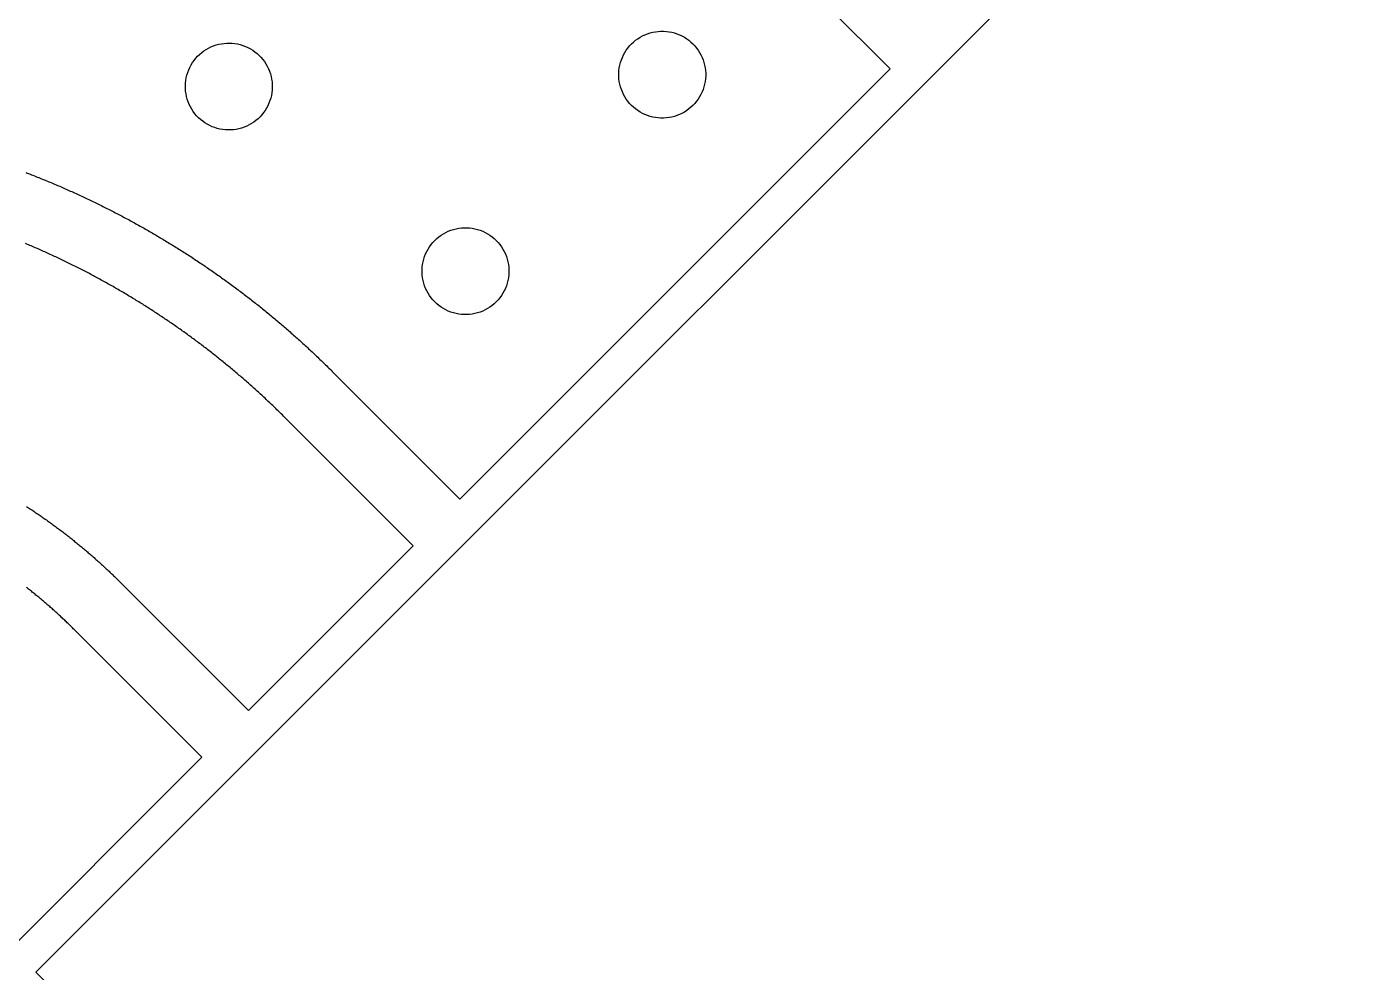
# Model space of a CAD drawing. Extents: x -13500 to 13500, y -13500 to 13500.
# Drawn here: x -3845 to 0, y 0 to 2720 of the extents above; entities that cross this region are included whole.
import ezdxf

# ---------------------------------------------------------------- set-up
doc = ezdxf.new("R2010")
doc.units = 13
doc.header["$MEASUREMENT"] = 0
doc.layers.add('L0D0', color=1, linetype='Continuous')
doc.layers.add('L7D0', color=3, linetype='Continuous')

msp = doc.modelspace()

# ---------------------------------------------------------------- linework, layer by layer
at = {"layer": 'L0D0', "linetype": 'Continuous'}
msp.add_lwpolyline([(-3818.377, 0), (0, -3818.377), (3818.377, 0), (0, 3818.377)], close=True, dxfattribs=at)
at = {"layer": 'L0D0'}
for points in [[(-3847.825, 2300.842), (-3843.636, 2299.233), (-3839.45, 2297.616), (-3835.267, 2295.991), (-3831.086, 2294.359), (-3826.908, 2292.72), (-3822.734, 2291.073), (-3818.562, 2289.419), (-3814.393, 2287.757), (-3810.227, 2286.088), (-3806.064, 2284.412), (-3801.905, 2282.728), (-3797.748, 2281.037), (-3793.594, 2279.338), (-3789.443, 2277.632), (-3785.295, 2275.919), (-3781.15, 2274.198), (-3777.009, 2272.47), (-3772.87, 2270.735), (-3768.735, 2268.992), (-3764.602, 2267.242), (-3760.473, 2265.485), (-3756.347, 2263.72), (-3752.224, 2261.948), (-3748.104, 2260.168), (-3743.987, 2258.381), (-3739.874, 2256.587), (-3735.763, 2254.786), (-3731.656, 2252.977), (-3727.552, 2251.161), (-3723.452, 2249.338), (-3719.354, 2247.507), (-3715.26, 2245.67), (-3711.169, 2243.824), (-3707.082, 2241.972), (-3702.997, 2240.112), (-3698.916, 2238.245), (-3694.839, 2236.371), (-3690.764, 2234.49), (-3686.693, 2232.601), (-3682.626, 2230.705), (-3678.562, 2228.802), (-3674.501, 2226.892), (-3670.443, 2224.974), (-3666.389, 2223.05), (-3662.339, 2221.118), (-3658.292, 2219.179), (-3654.248, 2217.232), (-3650.208, 2215.279), (-3646.171, 2213.318), (-3642.138, 2211.35), (-3638.108, 2209.375), (-3634.082, 2207.393), (-3630.059, 2205.404), (-3626.04, 2203.407), (-3622.024, 2201.403), (-3618.012, 2199.393), (-3614.003, 2197.375), (-3609.999, 2195.35), (-3605.997, 2193.318), (-3602, 2191.278), (-3598.006, 2189.232), (-3594.015, 2187.179), (-3590.029, 2185.118), (-3586.045, 2183.051), (-3582.066, 2180.976), (-3578.09, 2178.894), (-3574.118, 2176.805), (-3570.15, 2174.709), (-3566.186, 2172.606), (-3562.225, 2170.497), (-3558.268, 2168.38), (-3554.315, 2166.255), (-3550.365, 2164.124), (-3546.419, 2161.986), (-3542.477, 2159.841), (-3538.539, 2157.689), (-3534.605, 2155.53), (-3530.675, 2153.364), (-3526.748, 2151.191), (-3522.826, 2149.011), (-3518.907, 2146.824), (-3514.992, 2144.63), (-3511.081, 2142.429), (-3507.174, 2140.221), (-3503.271, 2138.007), (-3499.372, 2135.785), (-3495.476, 2133.556), (-3491.585, 2131.321), (-3487.698, 2129.078), (-3483.814, 2126.829), (-3479.935, 2124.572), (-3476.06, 2122.309), (-3472.189, 2120.039), (-3468.321, 2117.762), (-3464.458, 2115.478), (-3460.599, 2113.188), (-3456.744, 2110.89), (-3452.893, 2108.586), (-3449.046, 2106.275), (-3445.204, 2103.957), (-3441.365, 2101.632), (-3437.531, 2099.3), (-3433.7, 2096.961), (-3429.874, 2094.616), (-3426.052, 2092.264), (-3422.235, 2089.905), (-3418.421, 2087.539), (-3414.612, 2085.167), (-3410.806, 2082.788), (-3407.006, 2080.402), (-3403.209, 2078.009), (-3399.417, 2075.61), (-3395.628, 2073.203), (-3391.845, 2070.79), (-3388.065, 2068.371), (-3384.29, 2065.944), (-3380.519, 2063.511), (-3376.752, 2061.072), (-3372.99, 2058.625), (-3369.232, 2056.172), (-3365.479, 2053.712), (-3361.729, 2051.246), (-3357.985, 2048.772), (-3354.244, 2046.293), (-3350.508, 2043.806), (-3346.777, 2041.313), (-3343.05, 2038.813), (-3339.327, 2036.307), (-3335.609, 2033.794), (-3331.895, 2031.275), (-3328.186, 2028.748), (-3324.481, 2026.216), (-3320.781, 2023.676), (-3317.085, 2021.13), (-3313.394, 2018.578), (-3309.707, 2016.019), (-3306.025, 2013.453), (-3302.348, 2010.881), (-3298.675, 2008.303), (-3295.007, 2005.718), (-3291.343, 2003.126), (-3287.684, 2000.528), (-3284.029, 1997.923), (-3280.379, 1995.312), (-3276.734, 1992.694), (-3273.094, 1990.07), (-3269.458, 1987.44), (-3265.826, 1984.802), (-3262.2, 1982.159), (-3258.578, 1979.509), (-3254.961, 1976.853), (-3251.349, 1974.19), (-3247.741, 1971.521), (-3244.138, 1968.845), (-3240.54, 1966.163), (-3236.947, 1963.475), (-3233.358, 1960.78), (-3229.774, 1958.079), (-3226.195, 1955.371), (-3222.621, 1952.657), (-3219.052, 1949.937), (-3215.487, 1947.21), (-3211.928, 1944.477), (-3208.373, 1941.738), (-3204.823, 1938.993), (-3201.278, 1936.241), (-3197.738, 1933.483), (-3194.203, 1930.718), (-3190.672, 1927.948), (-3187.147, 1925.171), (-3183.627, 1922.387), (-3180.111, 1919.598), (-3176.601, 1916.802), (-3173.095, 1914), (-3169.595, 1911.192), (-3166.099, 1908.378), (-3162.609, 1905.557), (-3159.123, 1902.73), (-3155.643, 1899.897), (-3152.167, 1897.058), (-3148.697, 1894.212), (-3145.231, 1891.361), (-3141.771, 1888.503), (-3138.316, 1885.639), (-3134.866, 1882.769), (-3131.421, 1879.893), (-3127.981, 1877.011), (-3124.546, 1874.123), (-3121.117, 1871.228), (-3117.692, 1868.328), (-3114.273, 1865.421), (-3110.859, 1862.509), (-3107.45, 1859.59), (-3104.046, 1856.665), (-3100.648, 1853.734), (-3097.254, 1850.797), (-3093.866, 1847.854), (-3090.483, 1844.906), (-3087.106, 1841.951), (-3083.734, 1838.99), (-3080.366, 1836.023), (-3077.005, 1833.05), (-3073.648, 1830.071), (-3070.297, 1827.086), (-3066.951, 1824.095), (-3063.61, 1821.099), (-3060.275, 1818.096), (-3056.945, 1815.088), (-3053.621, 1812.073), (-3050.302, 1809.053), (-3046.988, 1806.026), (-3043.679, 1802.994), (-3040.376, 1799.956), (-3037.079, 1796.912), (-3033.786, 1793.863), (-3030.5, 1790.807), (-3027.218, 1787.745), (-3023.942, 1784.678), (-3020.672, 1781.605), (-3017.407, 1778.526), (-3014.147, 1775.442), (-3010.893, 1772.351), (-3007.645, 1769.255), (-3004.402, 1766.153), (-3001.164, 1763.045), (-2997.932, 1759.931), (-2994.706, 1756.812), (-2991.485, 1753.687), (-2988.27, 1750.556), (-2985.06, 1747.42), (-2981.856, 1744.278), (-2978.657, 1741.13), (-2975.464, 1737.977), (-2972.277, 1734.817), (-2969.095, 1731.653), (-2965.919, 1728.482), (-2598.617, 1361.181), (-1361.181, 2598.617), (-1720.378, 2957.814)], [(-3845.666, 1340.155), (-3842.609, 1338.168), (-3839.555, 1336.174), (-3836.506, 1334.174), (-3833.462, 1332.167), (-3830.422, 1330.154), (-3827.386, 1328.133), (-3824.355, 1326.107), (-3821.328, 1324.073), (-3818.306, 1322.033), (-3815.288, 1319.986), (-3812.275, 1317.933), (-3809.266, 1315.873), (-3806.262, 1313.806), (-3803.262, 1311.733), (-3800.266, 1309.653), (-3797.276, 1307.567), (-3794.29, 1305.474), (-3791.308, 1303.375), (-3788.331, 1301.269), (-3785.359, 1299.157), (-3782.391, 1297.038), (-3779.428, 1294.913), (-3776.47, 1292.781), (-3773.516, 1290.643), (-3770.567, 1288.498), (-3767.623, 1286.346), (-3764.683, 1284.189), (-3761.748, 1282.025), (-3758.818, 1279.854), (-3755.893, 1277.677), (-3752.972, 1275.494), (-3750.057, 1273.304), (-3747.146, 1271.108), (-3744.24, 1268.906), (-3741.338, 1266.697), (-3738.442, 1264.482), (-3735.55, 1262.26), (-3732.663, 1260.032), (-3729.782, 1257.798), (-3726.905, 1255.557), (-3724.033, 1253.311), (-3721.165, 1251.058), (-3718.303, 1248.798), (-3715.446, 1246.533), (-3712.594, 1244.261), (-3709.747, 1241.983), (-3706.904, 1239.698), (-3704.067, 1237.408), (-3701.235, 1235.111), (-3698.408, 1232.808), (-3695.585, 1230.499), (-3692.768, 1228.184), (-3689.956, 1225.862), (-3687.149, 1223.535), (-3684.348, 1221.201), (-3681.551, 1218.861), (-3678.759, 1216.515), (-3675.973, 1214.163), (-3673.192, 1211.805), (-3670.416, 1209.44), (-3667.645, 1207.07), (-3664.879, 1204.694), (-3662.118, 1202.311), (-3659.363, 1199.923), (-3656.613, 1197.528), (-3653.868, 1195.127), (-3651.129, 1192.721), (-3648.395, 1190.308), (-3645.666, 1187.89), (-3642.942, 1185.465), (-3640.224, 1183.035), (-3637.511, 1180.598), (-3634.803, 1178.156), (-3632.101, 1175.707), (-3629.404, 1173.253), (-3626.712, 1170.793), (-3624.026, 1168.327), (-3621.345, 1165.855), (-3618.67, 1163.378), (-3616, 1160.894), (-3613.336, 1158.405), (-3610.677, 1155.909), (-3608.023, 1153.408), (-3605.375, 1150.901), (-3602.732, 1148.389), (-3600.095, 1145.87), (-3597.464, 1143.346), (-3594.838, 1140.816), (-3592.217, 1138.28), (-3589.603, 1135.739), (-3586.993, 1133.192), (-3584.39, 1130.639), (-3581.791, 1128.08), (-3579.199, 1125.516), (-3576.612, 1122.946), (-3574.031, 1120.37), (-3206.729, 753.068), (-2732.968, 1226.831), (-3100.269, 1594.132), (-3103.324, 1597.181), (-3106.384, 1600.224), (-3109.45, 1603.262), (-3112.522, 1606.294), (-3115.599, 1609.321), (-3118.682, 1612.341), (-3121.77, 1615.356), (-3124.864, 1618.366), (-3127.964, 1621.369), (-3131.069, 1624.367), (-3134.179, 1627.359), (-3137.295, 1630.345), (-3140.417, 1633.326), (-3143.544, 1636.301), (-3146.677, 1639.27), (-3149.815, 1642.233), (-3152.958, 1645.191), (-3156.107, 1648.142), (-3159.262, 1651.088), (-3162.422, 1654.028), (-3165.587, 1656.962), (-3168.758, 1659.89), (-3171.934, 1662.813), (-3175.115, 1665.729), (-3178.302, 1668.64), (-3181.495, 1671.544), (-3184.692, 1674.443), (-3187.895, 1677.336), (-3191.104, 1680.223), (-3194.317, 1683.104), (-3197.536, 1685.979), (-3200.761, 1688.848), (-3203.99, 1691.712), (-3207.225, 1694.569), (-3210.465, 1697.42), (-3213.711, 1700.265), (-3216.962, 1703.104), (-3220.218, 1705.938), (-3223.479, 1708.765), (-3226.745, 1711.586), (-3230.017, 1714.401), (-3233.294, 1717.21), (-3236.576, 1720.013), (-3239.863, 1722.81), (-3243.155, 1725.601), (-3246.453, 1728.386), (-3249.755, 1731.164), (-3253.063, 1733.937), (-3256.376, 1736.703), (-3259.694, 1739.463), (-3263.017, 1742.218), (-3266.345, 1744.966), (-3269.678, 1747.707), (-3273.017, 1750.443), (-3276.36, 1753.173), (-3279.708, 1755.896), (-3283.062, 1758.613), (-3286.42, 1761.324), (-3289.784, 1764.029), (-3293.152, 1766.727), (-3296.526, 1769.419), (-3299.904, 1772.105), (-3303.287, 1774.785), (-3306.676, 1777.459), (-3310.069, 1780.126), (-3313.467, 1782.787), (-3316.87, 1785.442), (-3320.278, 1788.09), (-3323.691, 1790.732), (-3327.109, 1793.368), (-3330.531, 1795.997), (-3333.959, 1798.62), (-3337.391, 1801.237), (-3340.828, 1803.848), (-3344.27, 1806.452), (-3347.717, 1809.049), (-3351.168, 1811.641), (-3354.625, 1814.226), (-3358.086, 1816.804), (-3361.552, 1819.376), (-3365.022, 1821.942), (-3368.498, 1824.502), (-3371.978, 1827.054), (-3375.463, 1829.601), (-3378.952, 1832.141), (-3382.446, 1834.674), (-3385.945, 1837.202), (-3389.449, 1839.722), (-3392.957, 1842.236), (-3396.47, 1844.744), (-3399.987, 1847.245), (-3403.509, 1849.74), (-3407.036, 1852.228), (-3410.567, 1854.709), (-3414.103, 1857.185), (-3417.643, 1859.653), (-3421.188, 1862.115), (-3424.738, 1864.571), (-3428.292, 1867.019), (-3431.851, 1869.462), (-3435.414, 1871.897), (-3438.981, 1874.327), (-3442.553, 1876.749), (-3446.13, 1879.165), (-3449.711, 1881.574), (-3453.296, 1883.977), (-3456.886, 1886.373), (-3460.48, 1888.762), (-3464.079, 1891.145), (-3467.682, 1893.521), (-3471.29, 1895.891), (-3474.902, 1898.253), (-3478.518, 1900.61), (-3482.138, 1902.959), (-3485.763, 1905.302), (-3489.393, 1907.638), (-3493.026, 1909.967), (-3496.664, 1912.29), (-3500.306, 1914.605), (-3503.952, 1916.914), (-3507.603, 1919.217), (-3511.258, 1921.512), (-3514.917, 1923.801), (-3518.581, 1926.083), (-3522.248, 1928.359), (-3525.92, 1930.627), (-3529.596, 1932.889), (-3533.276, 1935.144), (-3536.96, 1937.392), (-3540.649, 1939.633), (-3544.342, 1941.868), (-3548.038, 1944.095), (-3551.739, 1946.316), (-3555.444, 1948.53), (-3559.153, 1950.737), (-3562.866, 1952.938), (-3566.583, 1955.131), (-3570.305, 1957.318), (-3574.03, 1959.497), (-3577.759, 1961.67), (-3581.492, 1963.836), (-3585.23, 1965.995), (-3588.971, 1968.147), (-3592.716, 1970.292), (-3596.465, 1972.43), (-3600.218, 1974.561), (-3603.975, 1976.686), (-3607.736, 1978.803), (-3611.501, 1980.914), (-3615.27, 1983.017), (-3619.043, 1985.113), (-3622.819, 1987.203), (-3626.6, 1989.285), (-3630.384, 1991.361), (-3634.172, 1993.43), (-3637.964, 1995.491), (-3641.76, 1997.546), (-3645.559, 1999.593), (-3649.362, 2001.634), (-3653.169, 2003.667), (-3656.98, 2005.693), (-3660.795, 2007.713), (-3664.613, 2009.725), (-3668.435, 2011.73), (-3672.26, 2013.728), (-3676.09, 2015.72), (-3679.923, 2017.704), (-3683.759, 2019.68), (-3687.6, 2021.65), (-3691.444, 2023.613), (-3695.291, 2025.569), (-3699.142, 2027.517), (-3702.997, 2029.458), (-3706.856, 2031.393), (-3710.717, 2033.32), (-3714.583, 2035.24), (-3718.452, 2037.153), (-3722.325, 2039.058), (-3726.201, 2040.957), (-3730.08, 2042.848), (-3733.963, 2044.732), (-3737.85, 2046.609), (-3741.74, 2048.479), (-3745.633, 2050.342), (-3749.53, 2052.197), (-3753.43, 2054.045), (-3757.334, 2055.886), (-3761.241, 2057.72), (-3765.152, 2059.547), (-3769.066, 2061.366), (-3772.983, 2063.178), (-3776.903, 2064.983), (-3780.827, 2066.78), (-3784.755, 2068.571), (-3788.685, 2070.354), (-3792.619, 2072.13), (-3796.556, 2073.898), (-3800.496, 2075.659), (-3804.44, 2077.413), (-3808.387, 2079.16), (-3812.337, 2080.899), (-3816.29, 2082.631), (-3820.246, 2084.356), (-3824.206, 2086.074), (-3828.169, 2087.784), (-3832.135, 2089.486), (-3836.104, 2091.182), (-3840.076, 2092.87), (-3844.051, 2094.551), (-3848.03, 2096.224)], [(-3959.798, 0), (-3341.079, 618.718), (-3708.381, 986.02), (-3710.818, 988.451), (-3713.261, 990.877), (-3715.709, 993.297), (-3718.163, 995.711), (-3720.623, 998.119), (-3723.088, 1000.522), (-3725.559, 1002.919), (-3728.035, 1005.31), (-3730.517, 1007.696), (-3733.005, 1010.075), (-3735.498, 1012.449), (-3737.996, 1014.817), (-3740.5, 1017.179), (-3743.01, 1019.536), (-3745.525, 1021.886), (-3748.046, 1024.23), (-3750.572, 1026.569), (-3753.103, 1028.902), (-3755.64, 1031.229), (-3758.183, 1033.55), (-3760.731, 1035.865), (-3763.284, 1038.174), (-3765.842, 1040.477), (-3768.406, 1042.774), (-3770.976, 1045.065), (-3773.55, 1047.35), (-3776.13, 1049.629), (-3778.715, 1051.902), (-3781.306, 1054.169), (-3783.902, 1056.43), (-3786.503, 1058.685), (-3789.109, 1060.934), (-3791.721, 1063.176), (-3794.338, 1065.413), (-3796.96, 1067.643), (-3799.587, 1069.868), (-3802.22, 1072.086), (-3804.857, 1074.298), (-3807.5, 1076.504), (-3810.148, 1078.704), (-3812.801, 1080.897), (-3815.459, 1083.085), (-3818.122, 1085.266), (-3820.791, 1087.441), (-3823.464, 1089.61), (-3826.143, 1091.772), (-3828.826, 1093.928), (-3831.515, 1096.078), (-3834.208, 1098.222), (-3836.907, 1100.359), (-3839.61, 1102.49), (-3842.319, 1104.615), (-3845.032, 1106.733)]]:
    msp.add_lwpolyline(points, dxfattribs=at)
at = {"layer": 'L7D0'}
for points in [[(-2020.534, 2457.355), (-2028.371, 2457.848), (-2036.162, 2458.832), (-2043.876, 2460.304), (-2051.482, 2462.257), (-2058.95, 2464.683), (-2066.251, 2467.574), (-2073.357, 2470.917), (-2080.238, 2474.7), (-2086.868, 2478.908), (-2093.221, 2483.524), (-2099.272, 2488.529), (-2104.996, 2493.905), (-2110.372, 2499.629), (-2115.377, 2505.68), (-2119.993, 2512.033), (-2124.201, 2518.663), (-2127.984, 2525.544), (-2131.327, 2532.65), (-2134.218, 2539.951), (-2136.644, 2547.419), (-2138.597, 2555.025), (-2140.069, 2562.739), (-2141.053, 2570.53), (-2141.546, 2578.367), (-2141.546, 2586.22), (-2141.053, 2594.057), (-2140.069, 2601.848), (-2138.597, 2609.561), (-2136.644, 2617.167), (-2134.218, 2624.635), (-2131.327, 2631.937), (-2127.984, 2639.042), (-2124.201, 2645.923), (-2119.993, 2652.554), (-2115.377, 2658.907), (-2110.372, 2664.957), (-2104.996, 2670.682), (-2099.272, 2676.057), (-2093.221, 2681.063), (-2086.868, 2685.678), (-2080.238, 2689.886), (-2073.357, 2693.669), (-2066.251, 2697.013), (-2058.95, 2699.903), (-2051.482, 2702.33), (-2043.876, 2704.283), (-2036.162, 2705.754), (-2028.371, 2706.738), (-2020.534, 2707.232), (-2012.681, 2707.232), (-2004.844, 2706.738), (-1997.053, 2705.754), (-1989.34, 2704.283), (-1981.734, 2702.33), (-1974.266, 2699.903), (-1966.964, 2697.013), (-1959.859, 2693.669), (-1952.978, 2689.886), (-1946.347, 2685.678), (-1939.994, 2681.063), (-1933.944, 2676.057), (-1928.219, 2670.682), (-1922.844, 2664.957), (-1917.838, 2658.907), (-1913.223, 2652.554), (-1909.015, 2645.923), (-1905.232, 2639.042), (-1901.888, 2631.937), (-1898.998, 2624.635), (-1896.571, 2617.167), (-1894.618, 2609.561), (-1893.147, 2601.848), (-1892.163, 2594.057), (-1891.669, 2586.22), (-1891.669, 2578.367), (-1892.163, 2570.53), (-1893.147, 2562.739), (-1894.618, 2555.025), (-1896.571, 2547.419), (-1898.998, 2539.951), (-1901.888, 2532.65), (-1905.232, 2525.544), (-1909.015, 2518.663), (-1913.223, 2512.033), (-1917.838, 2505.68), (-1922.844, 2499.629), (-1928.219, 2493.905), (-1933.944, 2488.529), (-1939.994, 2483.524), (-1946.347, 2478.908), (-1952.978, 2474.7), (-1959.859, 2470.917), (-1966.964, 2467.574), (-1974.266, 2464.683), (-1981.734, 2462.257), (-1989.34, 2460.304), (-1997.053, 2458.832), (-2004.844, 2457.848), (-2012.681, 2457.355)], [(-3265.476, 2423.064), (-3273.319, 2423.439), (-3281.124, 2424.305), (-3288.859, 2425.66), (-3296.494, 2427.497), (-3303.998, 2429.811), (-3311.342, 2432.591), (-3318.497, 2435.827), (-3325.435, 2439.505), (-3332.128, 2443.612), (-3338.55, 2448.131), (-3344.675, 2453.045), (-3350.48, 2458.333), (-3355.942, 2463.976), (-3361.038, 2469.95), (-3365.749, 2476.232), (-3370.057, 2482.798), (-3373.943, 2489.622), (-3377.394, 2496.676), (-3380.395, 2503.932), (-3382.934, 2511.363), (-3385.001, 2518.939), (-3386.589, 2526.629), (-3387.691, 2534.404), (-3388.303, 2542.233), (-3388.421, 2550.085), (-3388.047, 2557.929), (-3387.18, 2565.733), (-3385.826, 2573.468), (-3383.988, 2581.103), (-3381.675, 2588.607), (-3378.894, 2595.951), (-3375.659, 2603.106), (-3371.98, 2610.044), (-3367.873, 2616.737), (-3363.354, 2623.159), (-3358.441, 2629.285), (-3353.152, 2635.09), (-3347.51, 2640.551), (-3341.535, 2645.648), (-3335.253, 2650.359), (-3328.687, 2654.666), (-3321.864, 2658.553), (-3314.81, 2662.003), (-3307.553, 2665.004), (-3300.122, 2667.543), (-3292.547, 2669.611), (-3284.856, 2671.199), (-3277.081, 2672.301), (-3269.252, 2672.912), (-3261.4, 2673.031), (-3253.557, 2672.656), (-3245.752, 2671.79), (-3238.017, 2670.435), (-3230.382, 2668.597), (-3222.878, 2666.284), (-3215.534, 2663.504), (-3208.379, 2660.268), (-3201.441, 2656.59), (-3194.748, 2652.483), (-3188.326, 2647.963), (-3182.201, 2643.05), (-3176.396, 2637.762), (-3170.934, 2632.119), (-3165.838, 2626.145), (-3161.127, 2619.862), (-3156.819, 2613.296), (-3152.933, 2606.473), (-3149.482, 2599.419), (-3146.481, 2592.162), (-3143.942, 2584.731), (-3141.874, 2577.156), (-3140.287, 2569.465), (-3139.185, 2561.69), (-3138.573, 2553.862), (-3138.455, 2546.01), (-3138.829, 2538.166), (-3139.695, 2530.361), (-3141.05, 2522.626), (-3142.888, 2514.992), (-3145.201, 2507.488), (-3147.981, 2500.143), (-3151.217, 2492.988), (-3154.896, 2486.051), (-3159.003, 2479.358), (-3163.522, 2472.936), (-3168.435, 2466.81), (-3173.724, 2461.005), (-3179.366, 2455.544), (-3185.341, 2450.447), (-3191.623, 2445.736), (-3198.189, 2441.429), (-3205.012, 2437.542), (-3212.066, 2434.091), (-3219.323, 2431.091), (-3226.754, 2428.551), (-3234.329, 2426.484), (-3242.02, 2424.896), (-3249.795, 2423.794), (-3257.624, 2423.183)], [(-2586.509, 1891.958), (-2594.346, 1892.452), (-2602.137, 1893.436), (-2609.85, 1894.907), (-2617.456, 1896.86), (-2624.924, 1899.287), (-2632.226, 1902.177), (-2639.331, 1905.521), (-2646.212, 1909.304), (-2652.843, 1913.512), (-2659.196, 1918.127), (-2665.246, 1923.133), (-2670.971, 1928.508), (-2676.346, 1934.233), (-2681.352, 1940.283), (-2685.967, 1946.636), (-2690.175, 1953.267), (-2693.958, 1960.148), (-2697.302, 1967.253), (-2700.192, 1974.555), (-2702.619, 1982.023), (-2704.572, 1989.629), (-2706.043, 1997.342), (-2707.027, 2005.133), (-2707.521, 2012.97), (-2707.521, 2020.823), (-2707.027, 2028.66), (-2706.043, 2036.451), (-2704.572, 2044.165), (-2702.619, 2051.771), (-2700.192, 2059.239), (-2697.302, 2066.54), (-2693.958, 2073.646), (-2690.175, 2080.527), (-2685.967, 2087.157), (-2681.352, 2093.51), (-2676.346, 2099.561), (-2670.971, 2105.285), (-2665.246, 2110.661), (-2659.196, 2115.666), (-2652.843, 2120.282), (-2646.212, 2124.49), (-2639.331, 2128.273), (-2632.226, 2131.616), (-2624.924, 2134.507), (-2617.456, 2136.933), (-2609.85, 2138.886), (-2602.137, 2140.358), (-2594.346, 2141.342), (-2586.509, 2141.835), (-2578.656, 2141.835), (-2570.819, 2141.342), (-2563.028, 2140.358), (-2555.314, 2138.886), (-2547.708, 2136.933), (-2540.24, 2134.507), (-2532.939, 2131.616), (-2525.833, 2128.273), (-2518.952, 2124.49), (-2512.322, 2120.282), (-2505.969, 2115.666), (-2499.918, 2110.661), (-2494.194, 2105.285), (-2488.818, 2099.561), (-2483.813, 2093.51), (-2479.197, 2087.157), (-2474.989, 2080.527), (-2471.206, 2073.646), (-2467.863, 2066.54), (-2464.972, 2059.239), (-2462.546, 2051.771), (-2460.593, 2044.165), (-2459.121, 2036.451), (-2458.137, 2028.66), (-2457.644, 2020.823), (-2457.644, 2012.97), (-2458.137, 2005.133), (-2459.121, 1997.342), (-2460.593, 1989.629), (-2462.546, 1982.023), (-2464.972, 1974.555), (-2467.863, 1967.253), (-2471.206, 1960.148), (-2474.989, 1953.267), (-2479.197, 1946.636), (-2483.813, 1940.283), (-2488.818, 1934.233), (-2494.194, 1928.508), (-2499.918, 1923.133), (-2505.969, 1918.127), (-2512.322, 1913.512), (-2518.952, 1909.304), (-2525.833, 1905.521), (-2532.939, 1902.177), (-2540.24, 1899.287), (-2547.708, 1896.86), (-2555.314, 1894.907), (-2563.028, 1893.436), (-2570.819, 1892.452), (-2578.656, 1891.958)]]:
    msp.add_lwpolyline(points, close=True, dxfattribs=at)

doc.saveas('drawing.dxf')
